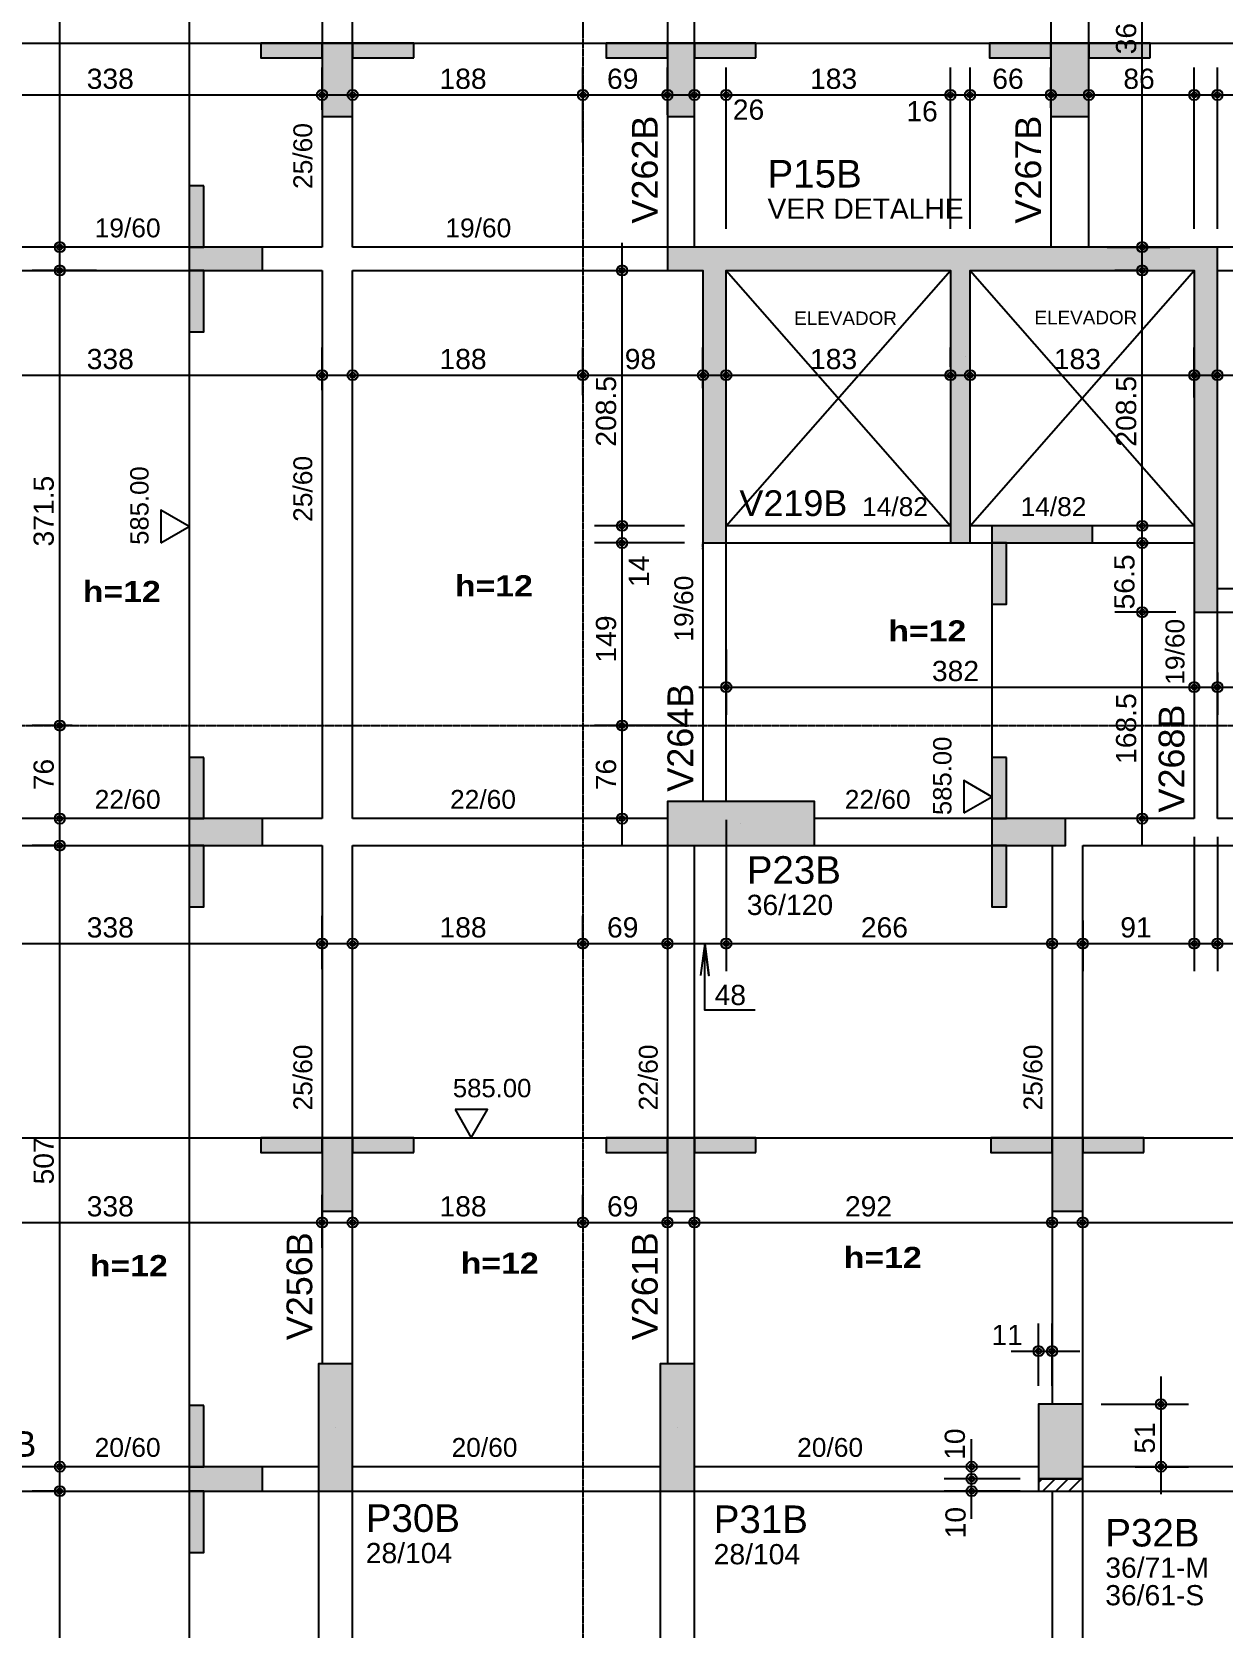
# Model space of a CAD drawing. Extents: x 0 to 13080, y 0 to 6750.
# Drawn here: x 4099 to 5071, y 1779 to 3082 of the extents above; entities that cross this region are included whole.
import ezdxf

# ---------------------------------------------------------------- set-up
doc = ezdxf.new("R2010")
doc.units = 0
doc.header["$MEASUREMENT"] = 0
for name, pattern in [('ESTILO_TQS_0002', [0.4, 0.1, -0.3]), ('ESTILO_TQS_0006', [0.30000000000000004, 0.2, -0.1]), ('ESTILO_TQS_0007', [2.1, 1.5, -0.2, 0.2, -0.2])]:
    doc.linetypes.add(name, pattern=pattern)
for name, color, linetype in [('MTH-212', 1, 'CONTINUOUS'), ('MTH-224', 4, 'CONTINUOUS'), ('MTH-230', 1, 'CONTINUOUS'), ('MTH-242', 1, 'CONTINUOUS'), ('MTH-COTAS7', 31, 'CONTINUOUS'), ('MTH-DIM-VIGA', 3, 'CONTINUOUS'), ('MTH-EIXO-214', 4, 'CONTINUOUS'), ('MTH-FACE-VIGA', 7, 'CONTINUOUS'), ('MTH-HACHURA-PILAR', 1, 'CONTINUOUS'), ('MTH-LINHA-SEÇÃO', 16, 'CONTINUOUS'), ('MTH-PILAR-MORRE', 5, 'CONTINUOUS'), ('MTH-PILAR-SEGUE', 5, 'CONTINUOUS'), ('MTH-SIMB_COTA', 3, 'CONTINUOUS'), ('MTH-SOMBRA21', 150, 'CONTINUOUS'), ('MTH-SOMBRA25', 253, 'CONTINUOUS'), ('MTH-TIT1-PILAR', 5, 'CONTINUOUS'), ('MTH-TIT1-VIGA', 5, 'CONTINUOUS'), ('MTH-TXT', 4, 'CONTINUOUS'), ('MTH-TXT-NEGRITO', 5, 'CONTINUOUS'), ('MTH-TXT-NOTAS', 3, 'CONTINUOUS'), ('MTH-VIGA-INVERTIDA', 7, 'ESTILO_TQS_0002')]:
    doc.layers.add(name, color=color, linetype=linetype)
doc.styles.add('TQS_ARIAL', font='arial.ttf')
doc.styles.add('TQS_ARIAL_BLACK', font='ariblk.ttf')

msp = doc.modelspace()

# ---------------------------------------------------------------- linework, layer by layer
at = {"layer": 'MTH-224', "linetype": 'Continuous'}
for points in [[(4204.239822, 2664.961622), (4227.187527, 2678.211127), (4204.239822, 2691.459314), (4204.239822, 2664.961622)], [(4859.680157, 2444.361084), (4882.627861999999, 2457.610589), (4859.680157, 2470.858775), (4859.680157, 2444.361084)], [(4444.344625, 2202.231185), (4457.594129999999, 2179.28348), (4470.842317000001, 2202.231185), (4444.344625, 2202.231185)]]:
    msp.add_lwpolyline(points, dxfattribs=at)
at = {"layer": 'MTH-230', "linetype": 'Continuous'}
for p, q in [((4665.782196, 2678.735472), (4848.782196, 2887.235538)), ((4665.782196, 2887.235538), (4848.782196, 2678.735472)), ((4864.782196, 2678.735472), (5047.782196, 2887.235542)), ((4864.782196, 2887.235542), (5047.782196, 2678.735472))]:
    msp.add_line(p, q, dxfattribs=at)
at = {"layer": 'MTH-242', "linetype": 'Continuous'}
for p, q in [((4861.016208, 2816.706408), (4861.016208, 2816.706408)), ((4677.782195000001, 2435.736807), (4677.782195000001, 2435.736807)), ((4677.782195000001, 2435.736773), (4677.782195000001, 2435.736773)), ((4346.782957, 1942.735539), (4346.782957, 1942.735539)), ((4346.782957, 1942.735505), (4346.782957, 1942.735505)), ((4625.782195000001, 1942.735535), (4625.782195000001, 1942.735535)), ((4625.782195000001, 1942.735501), (4625.782195000001, 1942.735501))]:
    msp.add_line(p, q, dxfattribs=at)
at = {"layer": 'MTH-COTAS7', "linetype": 'Continuous'}
for p, q in [((4121.721452000001, 2883.735535), (4121.721452000001, 3428.718237)), ((5005.377240999999, 2883.735535), (5005.377240999999, 3289.735537)), ((4335.782957, 3018.387871), (4335.782957, 3052.985535)), ((4360.782957, 3018.387871), (4360.782957, 3052.985535)), ((4548.782195000001, 2991.625866), (4548.782195000001, 3052.985535)), ((4548.782195000001, 2991.625866), (4548.782195000001, 3052.985535)), ((4617.782195000001, 3014.1586), (4617.782195000001, 3052.985535)), ((4639.782195000001, 2921.235535), (4639.782195000001, 3052.985535)), ((4665.782196, 2936.235535), (4665.782196, 3052.985535)), ((4665.782196, 2921.235535), (4665.782196, 3052.985535)), ((4848.782196, 2921.235535), (4848.782196, 3052.985535)), ((4848.782196, 2936.235535), (4848.782196, 3052.985535)), ((4864.782196, 2921.235535), (4864.782196, 3052.985535)), ((4864.782196, 2921.235535), (4864.782196, 3052.985535)), ((4930.782195000001, 3020.001225), (4930.782195000001, 3052.985535)), ((4961.782195000001, 3019.719888), (4961.782195000001, 3052.985535)), ((5047.782196, 2921.235535), (5047.782196, 3052.985535)), ((5047.782196, 2921.235535), (5047.782196, 3052.985535)), ((5066.782196, 2921.235535), (5066.782196, 3052.985535)), ((5066.782196, 2921.235535), (5066.782196, 3052.985535)), ((3975.281389, 3030.485535), (4358.282957, 3030.485535)), ((4338.282957, 3030.485535), (4571.282195000001, 3030.485535)), ((4526.282195000001, 3030.485535), (4640.282195000001, 3030.485535)), ((4617.282195000001, 3030.485535), (4688.282196, 3030.485535)), ((4643.282196, 3030.485535), (4871.282196, 3030.485535)), ((4826.282196, 3030.485535), (4887.282196, 3030.485535)), ((4842.282196, 3030.485535), (4953.282195000001, 3030.485535)), ((4939.282195000001, 3030.485535), (5070.282196, 3030.485535)), ((5025.282196, 3030.485535), (5089.282196, 3030.485535)), ((5044.282196, 3030.485535), (5303.782193999999, 3030.485535)), ((4151.782173, 2906.235535), (4099.221452000001, 2906.235535)), ((4121.721452000001, 2493.235503), (4121.721452000001, 2909.735535)), ((4580.776271, 2656.23551), (4580.776271, 2909.735535)), ((4976.782195000001, 2906.235535), (5027.877240999999, 2906.235535)), ((5005.377240999999, 2656.23551), (5005.377240999999, 2909.735542)), ((4151.782173, 2887.235535), (4099.221452000001, 2887.235535)), ((4594.091947, 2887.235535), (4603.276271, 2887.235535)), ((5004.430653, 2887.235542), (4982.877240999999, 2887.235542)), ((4335.782957, 2789.620366), (4335.782957, 2824.218029)), ((4548.782195000001, 2785.448924), (4548.782195000001, 2824.218029)), ((4646.782196, 2790.985539), (4646.782196, 2824.218029)), ((4665.782196, 2790.985541), (4665.782196, 2824.218029)), ((4848.782196, 2808.416207), (4848.782196, 2824.218029)), ((4864.782196, 2790.985543), (4864.782196, 2824.218029)), ((5047.782196, 2783.40985), (5047.782196, 2824.218029)), ((5066.782196, 2772.235535), (5066.782196, 2824.218029)), ((3975.281389, 2801.718029), (4358.282957, 2801.718029)), ((4338.282957, 2801.718029), (4571.282195000001, 2801.718029)), ((4526.282195000001, 2801.718029), (4669.282196, 2801.718029)), ((4643.282196, 2801.718029), (4871.282196, 2801.718029)), ((4842.282196, 2801.718029), (5070.282196, 2801.718029)), ((5044.282196, 2801.718029), (5303.782193999999, 2801.718029)), ((4580.776271, 2642.235544), (4580.776271, 2701.23551)), ((4580.776271, 2493.235503), (4580.776271, 2687.235544)), ((5005.377240999999, 2585.735535), (5005.377240999999, 2687.23551)), ((4631.782196, 2678.73551), (4558.276271, 2678.73551)), ((4631.782196, 2678.73551), (4558.276271, 2678.73551)), ((5012.100647, 2678.73551), (4982.877240999999, 2678.73551)), ((4631.782196, 2664.735544), (4558.276271, 2664.735544)), ((4631.782196, 2664.735544), (4558.276271, 2664.735544)), ((5019.524024, 2664.73551), (5027.877240999999, 2664.73551)), ((5005.377240999999, 2417.236807), (5005.377240999999, 2630.735535)), ((5032.782196, 2608.235535), (4982.877240999999, 2608.235535)), ((5032.782196, 2608.235535), (4982.877240999999, 2608.235535)), ((4665.782196, 2577.779702), (4665.782196, 2524.564483)), ((5066.782196, 2558.901923), (5066.782196, 2524.564483)), ((4643.282196, 2547.064483), (5070.282196, 2547.064483)), ((5044.282196, 2547.064483), (5545.782193999999, 2547.064483)), ((5047.782196, 2553.759841), (5047.782196, 2524.564483)), ((4121.721452000001, 2417.236807), (4121.721452000001, 2538.235503)), ((4580.776271, 2417.236807), (4580.776271, 2538.235503)), ((4131.861762, 2515.735503), (4099.221452000001, 2515.735503)), ((4131.861762, 2515.735503), (4099.221452000001, 2515.735503)), ((4631.782196, 2515.735503), (4558.276271, 2515.735503)), ((4631.782196, 2515.735503), (4558.276271, 2515.735503)), ((4128.843299, 2439.736807), (4099.221452000001, 2439.736807)), ((4121.721452000001, 1888.235538), (4121.721452000001, 2440.236807)), ((4602.782195000001, 2439.736807), (4558.276271, 2439.736807)), ((4665.782196, 2438.736807), (4665.782196, 2315.266426)), ((5032.782196, 2439.736807), (4982.877240999999, 2439.736807)), ((5047.782196, 2424.736807), (5047.782196, 2315.266426)), ((5047.782196, 2424.736807), (5047.782196, 2315.266426)), ((5066.782196, 2424.736807), (5066.782196, 2315.266426)), ((5066.782196, 2424.736807), (5066.782196, 2315.266426)), ((4119.513045000001, 2417.736807), (4099.221452000001, 2417.736807)), ((4617.782195000001, 2402.736807), (4617.782195000001, 2315.266426)), ((4665.782196, 2372.124709), (4665.782196, 2315.266426)), ((4335.782957, 2316.966434), (4335.782957, 2360.266426)), ((4360.782957, 2322.038879), (4360.782957, 2360.266426)), ((4548.782195000001, 2333.633039), (4548.782195000001, 2360.266426)), ((4548.782195000001, 2333.633039), (4548.782195000001, 2360.266426)), ((4931.782195000001, 2356.024542), (4931.782195000001, 2315.266426)), ((4956.782195000001, 2356.665234), (4956.782195000001, 2315.266426)), ((3975.281389, 2337.766426), (4358.282957, 2337.766426)), ((4338.282957, 2337.766426), (4571.282195000001, 2337.766426)), ((4526.282195000001, 2337.766426), (4640.282195000001, 2337.766426)), ((4595.282195000001, 2337.766426), (4688.282196, 2337.766426)), ((4643.282196, 2337.766426), (4954.282195000001, 2337.766426)), ((4934.282195000001, 2337.766426), (5070.282196, 2337.766426)), ((5025.282196, 2337.766426), (5089.282196, 2337.766426)), ((5044.282196, 2337.766426), (5409.782195000001, 2337.766426)), ((4617.782195000001, 2331.969717), (4617.782195000001, 2315.266426)), ((4335.782957, 2089.280196), (4335.782957, 2132.580188)), ((4360.782957, 2094.352642), (4360.782957, 2132.580188)), ((4548.782195000001, 2105.946802), (4548.782195000001, 2132.580188)), ((4548.782195000001, 2105.946802), (4548.782195000001, 2132.580188)), ((4639.782195000001, 2059.57016), (4639.782195000001, 2132.580188)), ((4956.782195000001, 2092.966583), (4956.782195000001, 2132.580188)), ((3975.281389, 2110.080188), (4358.282957, 2110.080188)), ((4338.282957, 2110.080188), (4571.282195000001, 2110.080188)), ((4526.282195000001, 2110.080188), (4640.282195000001, 2110.080188)), ((4617.282195000001, 2110.080188), (4954.282195000001, 2110.080188)), ((4617.782195000001, 2104.28348), (4617.782195000001, 2087.580188)), ((4931.782195000001, 2104.28348), (4931.782195000001, 2087.580188)), ((4934.282195000001, 2110.080188), (5409.782195000001, 2110.080188)), ((4920.782195000001, 1976.735537), (4920.782195000001, 2027.546615)), ((4931.782195000001, 1976.735537), (4931.782195000001, 2027.546615)), ((4898.282195000001, 2005.046615), (4954.282195000001, 2005.046615)), ((5020.633384000001, 1984.235537), (5020.633384000001, 1888.235538)), ((4971.782195000001, 1961.735537), (5043.133384000001, 1961.735537)), ((4866.111897, 1878.235537), (4866.111897, 1933.235538)), ((4866.111897, 1868.235537), (4866.111897, 1923.235537)), ((4135.9398, 1910.735538), (4099.221452000001, 1910.735538)), ((4121.721452000001, 1301.735539), (4121.721452000001, 1913.235538)), ((4879.006512, 1910.735538), (4843.611897, 1910.735538)), ((4999.664012, 1910.735538), (5043.133384000001, 1910.735538)), ((4124.079873, 1890.735538), (4099.221452000001, 1890.735538)), ((4905.782195000001, 1900.735537), (4843.611897, 1900.735537)), ((4905.782195000001, 1900.735537), (4843.611897, 1900.735537)), ((4905.782195000001, 1890.735537), (4843.611897, 1890.735537))]:
    msp.add_line(p, q, dxfattribs=at)
msp.add_lwpolyline([(4689.293106, 2283.360589), (4648.200034, 2283.360589), (4648.200034, 2337.766426), (4651.626346, 2311.740998), (4648.200034, 2337.766426), (4644.773721, 2311.740998)], dxfattribs=at)
at = {"layer": 'MTH-EIXO-214', "linetype": 'ESTILO_TQS_0007'}
for p, q in [((4548.782195000001, 6324.951479), (4548.782195000001, 517.214632)), ((673.3557450000001, 2515.735465), (8996.284341, 2515.735465))]:
    msp.add_line(p, q, dxfattribs=at)
at = {"layer": 'MTH-FACE-VIGA', "linetype": 'Continuous'}
for points in [[(4617.782195000001, 3332.235538), (4617.782195000001, 2906.235535)], [(4639.782195000001, 2906.235535), (4639.782195000001, 3332.235538)], [(4930.782195000001, 3267.235537), (4930.782195000001, 2906.235535)], [(4961.782195000001, 2906.235535), (4961.782195000001, 3267.235537)], [(4335.782957, 3175.735536), (4335.782957, 2906.235497)], [(4360.782957, 2906.235497), (4360.782957, 3175.735536)], [(4335.782957, 2906.235497), (3997.781389, 2906.235497)], [(4617.782195000001, 2906.235497), (4360.782957, 2906.235497)], [(5285.255326, 2906.235463), (5066.782196, 2906.235463)], [(3997.781389, 2887.235497), (4335.782957, 2887.235497)], [(4335.782957, 2887.235497), (4335.782957, 2439.73677)], [(4360.782957, 2887.235497), (4617.782195000001, 2887.235497)], [(4360.782957, 2439.73677), (4360.782957, 2887.235497)], [(5066.782196, 2887.235463), (5281.282193999999, 2887.235463)], [(4848.782196, 2678.735472), (4665.782196, 2678.735472)], [(5047.782196, 2678.735472), (4864.782196, 2678.735472)], [(4646.782196, 2664.735544), (4646.782196, 2453.736807)], [(4665.782193999999, 2664.735472), (4848.782196, 2664.735472)], [(4665.782196, 2453.736807), (4665.782196, 2664.735544)], [(4864.782196, 2664.735472), (5047.782196, 2664.735472)], [(5281.282193999999, 2627.235463), (5066.782196, 2627.235463)], [(5047.782196, 2608.235535), (5047.782196, 2439.73677)], [(5066.782196, 2608.235463), (5285.255326, 2608.235463)], [(5066.782196, 2439.73677), (5066.782196, 2608.235463)], [(4335.782957, 2439.73677), (3997.781389, 2439.73677)], [(4617.782195000001, 2439.73677), (4360.782957, 2439.73677)], [(4944.282195000001, 2439.73677), (4737.782195000001, 2439.73677)], [(5047.782196, 2439.73677), (4944.282195000001, 2439.73677)], [(5387.282195000001, 2439.73677), (5066.782196, 2439.73677)], [(3997.781389, 2417.73677), (4335.782957, 2417.73677)], [(4335.782957, 2417.73677), (4335.782957, 1994.735539)], [(4360.782957, 2417.73677), (4617.782195000001, 2417.73677)], [(4360.782957, 1994.735539), (4360.782957, 2417.73677)], [(4617.782195000001, 2417.73677), (4617.782195000001, 1994.73554)], [(4639.782195000001, 1994.73554), (4639.782195000001, 2417.736807)], [(4737.782195000001, 2417.73677), (4931.782195000001, 2417.73677)], [(4931.782195000001, 2417.73677), (4931.782195000001, 1961.735538)], [(4956.782195000001, 2417.73677), (5057.282196, 2417.73677)], [(4956.782195000001, 1961.735538), (4956.782195000001, 2417.73677)], [(5057.282196, 2417.73677), (5387.282195000001, 2417.73677)], [(4332.782957, 1910.735501), (4003.781389, 1910.735501)], [(4611.782195000001, 1910.735501), (4360.782957, 1910.735501)], [(4920.782195000001, 1910.735501), (4639.782195000001, 1910.735501)], [(5387.282195000001, 1910.735501), (4956.782195000001, 1910.735501)], [(4003.781389, 1890.735501), (4332.782957, 1890.735501)], [(4332.782957, 1890.735501), (4332.782957, 1324.235502)], [(4360.782957, 1324.235502), (4360.782957, 1890.735539)], [(4360.782957, 1890.735501), (4611.782195000001, 1890.735501)], [(4611.782195000001, 1890.735501), (4611.782195000001, 1324.235502)], [(4639.782195000001, 1324.235502), (4639.782195000001, 1890.73553)], [(4639.782195000001, 1890.735501), (4920.782195000001, 1890.735501)], [(4931.782195000001, 1890.735538), (4931.782195000001, 1324.235502)], [(4956.782195000001, 1324.235502), (4956.782195000001, 1890.735501)], [(4956.782195000001, 1890.735501), (5387.282195000001, 1890.735501)]]:
    msp.add_lwpolyline(points, dxfattribs=at)
at = {"layer": 'MTH-HACHURA-PILAR', "linetype": 'Continuous'}
for p, q in [((4920.782195000001, 1897.900706), (4923.617028000001, 1900.735538)), ((4924.22363, 1890.735538), (4934.22363, 1900.735538)), ((4934.830231, 1890.735538), (4944.830231, 1900.735538)), ((4945.436833, 1890.735538), (4955.436833, 1900.735538)), ((4956.043435, 1890.735538), (4956.782195000001, 1891.474299))]:
    msp.add_line(p, q, dxfattribs=at)
at = {"layer": 'MTH-LINHA-SEÇÃO', "linetype": 'Continuous'}
for p, q in [((4227.187527, 4933.718199), (4227.187527, 786.495418)), ((1085.927134, 3072.874177), (5387.282195000001, 3072.874177)), ((4882.627861999999, 2678.73551), (4882.627861999999, 2367.736807)), ((1225.282865, 2179.28348), (5387.282195000001, 2179.28348))]:
    msp.add_line(p, q, dxfattribs=at)
for points in [[(4335.782957, 3060.874177), (4335.782957, 3072.874177), (4285.782957, 3072.874177), (4285.782957, 3060.874177), (4335.782957, 3060.874177)], [(4360.782957, 3072.874177), (4335.782957, 3072.874177), (4335.782957, 3012.874177), (4360.782957, 3012.874177), (4360.782957, 3072.874177)], [(4410.782957, 3060.874177), (4410.782957, 3072.874177), (4360.782957, 3072.874177), (4360.782957, 3060.874177), (4410.782957, 3060.874177)], [(4617.782195000001, 3060.874177), (4617.782195000001, 3072.874177), (4567.782195000001, 3072.874177), (4567.782195000001, 3060.874177), (4617.782195000001, 3060.874177)], [(4639.782195000001, 3072.874177), (4617.782195000001, 3072.874177), (4617.782195000001, 3012.874177), (4639.782195000001, 3012.874177), (4639.782195000001, 3072.874177)], [(4689.782195000001, 3060.874177), (4689.782195000001, 3072.874177), (4639.782195000001, 3072.874177), (4639.782195000001, 3060.874177), (4689.782195000001, 3060.874177)], [(4930.782195000001, 3060.874177), (4930.782195000001, 3072.874177), (4880.782195000001, 3072.874177), (4880.782195000001, 3060.874177), (4930.782195000001, 3060.874177)], [(4961.782195000001, 3072.874177), (4930.782195000001, 3072.874177), (4930.782195000001, 3012.874177), (4961.782195000001, 3012.874177), (4961.782195000001, 3072.874177)], [(5011.782195000001, 3060.874177), (5011.782195000001, 3072.874177), (4961.782195000001, 3072.874177), (4961.782195000001, 3060.874177), (5011.782195000001, 3060.874177)], [(4239.187527, 2956.235535), (4227.187527, 2956.235535), (4227.187527, 2906.235535), (4239.187527, 2906.235535), (4239.187527, 2956.235535)], [(4227.187527, 2906.235535), (4227.187527, 2887.235535), (4287.187527, 2887.235535), (4287.187527, 2906.235535), (4227.187527, 2906.235535)], [(4239.187527, 2887.235535), (4227.187527, 2887.235535), (4227.187527, 2837.235535), (4239.187527, 2837.235535), (4239.187527, 2887.235535)], [(4882.627861999999, 2678.73551), (4882.627861999999, 2664.73551), (4964.627861999999, 2664.73551), (4964.627861999999, 2678.73551), (4882.627861999999, 2678.73551)], [(4894.627861999999, 2664.73551), (4882.627861999999, 2664.73551), (4882.627861999999, 2614.73551), (4894.627861999999, 2614.73551), (4894.627861999999, 2664.73551)], [(4239.187527, 2489.736807), (4227.187527, 2489.736807), (4227.187527, 2439.736807), (4239.187527, 2439.736807), (4239.187527, 2489.736807)], [(4894.627861999999, 2489.736807), (4882.627861999999, 2489.736807), (4882.627861999999, 2439.736807), (4894.627861999999, 2439.736807), (4894.627861999999, 2489.736807)], [(4227.187527, 2439.736807), (4227.187527, 2417.736807), (4287.187527, 2417.736807), (4287.187527, 2439.736807), (4227.187527, 2439.736807)], [(4882.627861999999, 2439.736807), (4882.627861999999, 2417.736807), (4942.627861999999, 2417.736807), (4942.627861999999, 2439.736807), (4882.627861999999, 2439.736807)], [(4239.187527, 2417.736807), (4227.187527, 2417.736807), (4227.187527, 2367.736807), (4239.187527, 2367.736807), (4239.187527, 2417.736807)], [(4894.627861999999, 2417.736807), (4882.627861999999, 2417.736807), (4882.627861999999, 2367.736807), (4894.627861999999, 2367.736807), (4894.627861999999, 2417.736807)], [(4335.782957, 2167.28348), (4335.782957, 2179.28348), (4285.782957, 2179.28348), (4285.782957, 2167.28348), (4335.782957, 2167.28348)], [(4360.782957, 2179.28348), (4335.782957, 2179.28348), (4335.782957, 2119.28348), (4360.782957, 2119.28348), (4360.782957, 2179.28348)], [(4410.782957, 2167.28348), (4410.782957, 2179.28348), (4360.782957, 2179.28348), (4360.782957, 2167.28348), (4410.782957, 2167.28348)], [(4617.782195000001, 2167.28348), (4617.782195000001, 2179.28348), (4567.782195000001, 2179.28348), (4567.782195000001, 2167.28348), (4617.782195000001, 2167.28348)], [(4639.782195000001, 2179.28348), (4617.782195000001, 2179.28348), (4617.782195000001, 2119.28348), (4639.782195000001, 2119.28348), (4639.782195000001, 2179.28348)], [(4689.782195000001, 2167.28348), (4689.782195000001, 2179.28348), (4639.782195000001, 2179.28348), (4639.782195000001, 2167.28348), (4689.782195000001, 2167.28348)], [(4931.782195000001, 2167.28348), (4931.782195000001, 2179.28348), (4881.782195000001, 2179.28348), (4881.782195000001, 2167.28348), (4931.782195000001, 2167.28348)], [(4956.782195000001, 2179.28348), (4931.782195000001, 2179.28348), (4931.782195000001, 2119.28348), (4956.782195000001, 2119.28348), (4956.782195000001, 2179.28348)], [(5006.782195000001, 2167.28348), (5006.782195000001, 2179.28348), (4956.782195000001, 2179.28348), (4956.782195000001, 2167.28348), (5006.782195000001, 2167.28348)], [(4239.187527, 1960.735538), (4227.187527, 1960.735538), (4227.187527, 1910.735538), (4239.187527, 1910.735538), (4239.187527, 1960.735538)], [(4227.187527, 1910.735538), (4227.187527, 1890.735538), (4287.187527, 1890.735538), (4287.187527, 1910.735538), (4227.187527, 1910.735538)], [(4239.187527, 1890.735538), (4227.187527, 1890.735538), (4227.187527, 1840.735538), (4239.187527, 1840.735538), (4239.187527, 1890.735538)]]:
    msp.add_lwpolyline(points, dxfattribs=at)
at = {"layer": 'MTH-PILAR-MORRE', "linetype": 'Continuous'}
msp.add_lwpolyline([(4956.782195000001, 1900.735538), (4920.782195000001, 1900.735538), (4920.782195000001, 1890.735538), (4956.782195000001, 1890.735538), (4956.782195000001, 1900.735538)], dxfattribs=at)
at = {"layer": 'MTH-PILAR-SEGUE', "linetype": 'Continuous'}
for points in [[(4646.782196, 2664.735544), (4665.782196, 2664.735544), (4665.782196, 2887.235538), (4848.782196, 2887.235538), (4848.782196, 2664.735544), (4864.782196, 2664.735544), (4864.782196, 2887.235542), (5047.782196, 2887.235542), (5047.782196, 2608.235535), (5066.782196, 2608.235535), (5066.782196, 2906.235535), (4617.782195000001, 2906.235535), (4617.782195000001, 2887.235535), (4646.782196, 2887.235535), (4646.782196, 2664.735544)], [(4737.782195000001, 2417.736807), (4737.782195000001, 2453.736807), (4617.782195000001, 2453.736807), (4617.782195000001, 2417.736807), (4737.782195000001, 2417.736807)], [(4332.782957, 1890.735539), (4360.782957, 1890.735539), (4360.782957, 1994.735539), (4332.782957, 1994.735539), (4332.782957, 1890.735539)], [(4611.782195000001, 1890.73553), (4639.782195000001, 1890.73553), (4639.782195000001, 1994.73554), (4611.782195000001, 1994.73554), (4611.782195000001, 1890.73553)], [(4920.782195000001, 1900.735538), (4956.782195000001, 1900.735538), (4956.782195000001, 1961.735538), (4920.782195000001, 1961.735538), (4920.782195000001, 1900.735538)]]:
    msp.add_lwpolyline(points, dxfattribs=at)
at = {"layer": 'MTH-SIMB_COTA', "linetype": 'Continuous'}
for centre, radius in [((4335.782957, 3030.485535), 4.200001), ((4335.782957, 3030.485535), 2.1), ((4360.782957, 3030.485535), 4.200001), ((4360.782957, 3030.485535), 2.1), ((4548.782195000001, 3030.485535), 4.200001), ((4548.782195000001, 3030.485535), 4.200001), ((4548.782195000001, 3030.485535), 2.1), ((4548.782195000001, 3030.485535), 2.1), ((4617.782195000001, 3030.485535), 4.200001), ((4617.782195000001, 3030.485535), 2.1), ((4639.782195000001, 3030.485535), 4.200001), ((4639.782195000001, 3030.485535), 2.1), ((4665.782196, 3030.485535), 4.200001), ((4665.782196, 3030.485535), 4.200001), ((4665.782196, 3030.485535), 2.1), ((4665.782196, 3030.485535), 2.1), ((4848.782196, 3030.485535), 4.200001), ((4848.782196, 3030.485535), 4.200001), ((4848.782196, 3030.485535), 2.1), ((4848.782196, 3030.485535), 2.1), ((4864.782196, 3030.485535), 4.200001), ((4864.782196, 3030.485535), 4.200001), ((4864.782196, 3030.485535), 2.1), ((4864.782196, 3030.485535), 2.1), ((4930.782195000001, 3030.485535), 4.200001), ((4930.782195000001, 3030.485535), 2.1), ((4961.782195000001, 3030.485535), 4.200001), ((4961.782195000001, 3030.485535), 2.1), ((5047.782196, 3030.485535), 4.200001), ((5047.782196, 3030.485535), 4.200001), ((5047.782196, 3030.485535), 2.1), ((5047.782196, 3030.485535), 2.1), ((5066.782196, 3030.485535), 4.200001), ((5066.782196, 3030.485535), 4.200001), ((5066.782196, 3030.485535), 2.1), ((5066.782196, 3030.485535), 2.1), ((4121.721452000001, 2906.235535), 4.200001), ((4121.721452000001, 2906.235535), 2.1), ((5005.377240999999, 2906.235535), 4.200001), ((5005.377240999999, 2906.235535), 2.1), ((4121.721452000001, 2887.235535), 4.200001), ((4121.721452000001, 2887.235535), 2.1), ((4580.776271, 2887.235535), 4.200001), ((4580.776271, 2887.235535), 2.1), ((5005.377240999999, 2887.235542), 4.200001), ((5005.377240999999, 2887.235542), 2.1), ((4335.782957, 2801.718029), 4.200001), ((4335.782957, 2801.718029), 2.1), ((4360.782957, 2801.718029), 4.200001), ((4360.782957, 2801.718029), 2.1), ((4548.782195000001, 2801.718029), 4.200001), ((4548.782195000001, 2801.718029), 4.200001), ((4548.782195000001, 2801.718029), 2.1), ((4548.782195000001, 2801.718029), 2.1), ((4646.782196, 2801.718029), 4.200001), ((4646.782196, 2801.718029), 2.1), ((4665.782196, 2801.718029), 4.200001), ((4665.782196, 2801.718029), 2.1), ((4848.782196, 2801.718029), 4.200001), ((4848.782196, 2801.718029), 2.1), ((4864.782196, 2801.718029), 4.200001), ((4864.782196, 2801.718029), 2.1), ((5047.782196, 2801.718029), 4.200001), ((5047.782196, 2801.718029), 2.1), ((5066.782196, 2801.718029), 4.200001), ((5066.782196, 2801.718029), 2.1), ((4580.776271, 2678.73551), 4.200001), ((4580.776271, 2678.73551), 4.200001), ((4580.776271, 2678.73551), 2.1), ((4580.776271, 2678.73551), 2.1), ((5005.377240999999, 2678.73551), 4.200001), ((5005.377240999999, 2678.73551), 2.1), ((4580.776271, 2664.735544), 4.200001), ((4580.776271, 2664.735544), 4.200001), ((4580.776271, 2664.735544), 2.1), ((4580.776271, 2664.735544), 2.1), ((5005.377240999999, 2664.73551), 4.200001), ((5005.377240999999, 2664.73551), 2.1), ((5005.377240999999, 2608.235535), 4.200001), ((5005.377240999999, 2608.235535), 4.200001), ((5005.377240999999, 2608.235535), 2.1), ((5005.377240999999, 2608.235535), 2.1), ((4665.782196, 2547.064483), 4.200001), ((4665.782196, 2547.064483), 2.1), ((5047.782196, 2547.064483), 4.200001), ((5047.782196, 2547.064483), 2.1), ((5066.782196, 2547.064483), 4.200001), ((5066.782196, 2547.064483), 2.1), ((4121.721452000001, 2515.735503), 4.200001), ((4121.721452000001, 2515.735503), 4.200001), ((4121.721452000001, 2515.735503), 2.1), ((4121.721452000001, 2515.735503), 2.1), ((4580.776271, 2515.735503), 4.200001), ((4580.776271, 2515.735503), 4.200001), ((4580.776271, 2515.735503), 2.1), ((4580.776271, 2515.735503), 2.1), ((4121.721452000001, 2439.736807), 4.200001), ((4121.721452000001, 2439.736807), 2.1), ((4580.776271, 2439.736807), 4.200001), ((4580.776271, 2439.736807), 2.1), ((5005.377240999999, 2439.736807), 4.200001), ((5005.377240999999, 2439.736807), 2.1), ((4121.721452000001, 2417.736807), 4.200001), ((4121.721452000001, 2417.736807), 2.1), ((4335.782957, 2337.766426), 4.200001), ((4335.782957, 2337.766426), 2.1), ((4360.782957, 2337.766426), 4.200001), ((4360.782957, 2337.766426), 2.1), ((4548.782195000001, 2337.766426), 4.200001), ((4548.782195000001, 2337.766426), 4.200001), ((4548.782195000001, 2337.766426), 2.1), ((4548.782195000001, 2337.766426), 2.1), ((4617.782195000001, 2337.766426), 4.200001), ((4617.782195000001, 2337.766426), 4.200001), ((4617.782195000001, 2337.766426), 2.1), ((4617.782195000001, 2337.766426), 2.1), ((4665.782196, 2337.766426), 4.200001), ((4665.782196, 2337.766426), 4.200001), ((4665.782196, 2337.766426), 2.1), ((4665.782196, 2337.766426), 2.1), ((4931.782195000001, 2337.766426), 4.200001), ((4931.782195000001, 2337.766426), 2.1), ((4956.782195000001, 2337.766426), 4.200001), ((4956.782195000001, 2337.766426), 2.1), ((5047.782196, 2337.766426), 4.200001), ((5047.782196, 2337.766426), 4.200001), ((5047.782196, 2337.766426), 2.1), ((5047.782196, 2337.766426), 2.1), ((5066.782196, 2337.766426), 4.200001), ((5066.782196, 2337.766426), 4.200001), ((5066.782196, 2337.766426), 2.1), ((5066.782196, 2337.766426), 2.1), ((4335.782957, 2110.080188), 4.200001), ((4335.782957, 2110.080188), 2.1), ((4360.782957, 2110.080188), 4.200001), ((4360.782957, 2110.080188), 2.1), ((4548.782195000001, 2110.080188), 4.200001), ((4548.782195000001, 2110.080188), 4.200001), ((4548.782195000001, 2110.080188), 2.1), ((4548.782195000001, 2110.080188), 2.1), ((4617.782195000001, 2110.080188), 4.200001), ((4617.782195000001, 2110.080188), 2.1), ((4639.782195000001, 2110.080188), 4.200001), ((4639.782195000001, 2110.080188), 2.1), ((4931.782195000001, 2110.080188), 4.200001), ((4931.782195000001, 2110.080188), 2.1), ((4956.782195000001, 2110.080188), 4.200001), ((4956.782195000001, 2110.080188), 2.1), ((4920.782195000001, 2005.046615), 4.200001), ((4920.782195000001, 2005.046615), 2.1), ((4931.782195000001, 2005.046615), 4.200001), ((4931.782195000001, 2005.046615), 2.1), ((5020.633384000001, 1961.735537), 4.200001), ((5020.633384000001, 1961.735537), 2.1), ((4121.721452000001, 1910.735538), 4.200001), ((4121.721452000001, 1910.735538), 2.1), ((4866.111897, 1910.735538), 4.200001), ((4866.111897, 1900.735537), 4.200001), ((4866.111897, 1900.735537), 4.200001), ((4866.111897, 1910.735538), 2.1), ((4866.111897, 1900.735537), 2.1), ((4866.111897, 1900.735537), 2.1), ((5020.633384000001, 1910.735538), 4.200001), ((5020.633384000001, 1910.735538), 2.1), ((4121.721452000001, 1890.735538), 4.200001), ((4121.721452000001, 1890.735538), 2.1), ((4866.111897, 1890.735537), 4.200001), ((4866.111897, 1890.735537), 2.1)]:
    msp.add_circle(centre, radius, dxfattribs=at)
at = {"layer": 'MTH-SOMBRA21', "linetype": 'Continuous'}
for points in [[(4335.782957, 3060.874177), (4335.782957, 3072.874177), (4285.782957, 3072.874177)], [(4335.782957, 3060.874177), (4285.782957, 3072.874177), (4285.782957, 3060.874177)], [(4360.782957, 3072.874177), (4335.782957, 3072.874177), (4335.782957, 3012.874177)], [(4360.782957, 3072.874177), (4335.782957, 3012.874177), (4360.782957, 3012.874177)], [(4410.782957, 3060.874177), (4410.782957, 3072.874177), (4360.782957, 3072.874177)], [(4410.782957, 3060.874177), (4360.782957, 3072.874177), (4360.782957, 3060.874177)], [(4360.782957, 3072.874177), (4360.782957, 3012.874177), (4360.782957, 3072.874177)], [(4617.782195000001, 3060.874177), (4617.782195000001, 3072.874177), (4567.782195000001, 3072.874177)], [(4617.782195000001, 3060.874177), (4567.782195000001, 3072.874177), (4567.782195000001, 3060.874177)], [(4639.782195000001, 3072.874177), (4617.782195000001, 3072.874177), (4617.782195000001, 3012.874177)], [(4639.782195000001, 3072.874177), (4617.782195000001, 3012.874177), (4639.782195000001, 3012.874177)], [(4689.782195000001, 3060.874177), (4689.782195000001, 3072.874177), (4639.782195000001, 3072.874177)], [(4689.782195000001, 3060.874177), (4639.782195000001, 3072.874177), (4639.782195000001, 3060.874177)], [(4639.782195000001, 3072.874177), (4639.782195000001, 3012.874177), (4639.782195000001, 3072.874177)], [(4930.782195000001, 3060.874177), (4930.782195000001, 3072.874177), (4880.782195000001, 3072.874177)], [(4930.782195000001, 3060.874177), (4880.782195000001, 3072.874177), (4880.782195000001, 3060.874177)], [(4961.782195000001, 3072.874177), (4930.782195000001, 3072.874177), (4930.782195000001, 3012.874177)], [(4961.782195000001, 3072.874177), (4930.782195000001, 3012.874177), (4961.782195000001, 3012.874177)], [(5011.782195000001, 3060.874177), (5011.782195000001, 3072.874177), (4961.782195000001, 3072.874177)], [(5011.782195000001, 3060.874177), (4961.782195000001, 3072.874177), (4961.782195000001, 3060.874177)], [(4961.782195000001, 3072.874177), (4961.782195000001, 3012.874177), (4961.782195000001, 3072.874177)], [(4335.782957, 3060.874177), (4285.782957, 3060.874177), (4335.782957, 3060.874177)], [(4410.782957, 3060.874177), (4360.782957, 3060.874177), (4410.782957, 3060.874177)], [(4617.782195000001, 3060.874177), (4567.782195000001, 3060.874177), (4617.782195000001, 3060.874177)], [(4689.782195000001, 3060.874177), (4639.782195000001, 3060.874177), (4689.782195000001, 3060.874177)], [(4930.782195000001, 3060.874177), (4880.782195000001, 3060.874177), (4930.782195000001, 3060.874177)], [(5011.782195000001, 3060.874177), (4961.782195000001, 3060.874177), (5011.782195000001, 3060.874177)], [(4239.187527, 2956.235535), (4227.187527, 2956.235535), (4227.187527, 2906.235535)], [(4239.187527, 2956.235535), (4227.187527, 2906.235535), (4239.187527, 2906.235535)], [(4239.187527, 2956.235535), (4239.187527, 2906.235535), (4239.187527, 2956.235535)], [(4227.187527, 2906.235535), (4227.187527, 2887.235535), (4287.187527, 2887.235535)], [(4227.187527, 2906.235535), (4287.187527, 2887.235535), (4287.187527, 2906.235535)], [(4227.187527, 2906.235535), (4287.187527, 2906.235535), (4227.187527, 2906.235535)], [(4239.187527, 2887.235535), (4227.187527, 2887.235535), (4227.187527, 2837.235535)], [(4239.187527, 2887.235535), (4227.187527, 2837.235535), (4239.187527, 2837.235535)], [(4239.187527, 2887.235535), (4239.187527, 2837.235535), (4239.187527, 2887.235535)], [(4882.627861999999, 2678.73551), (4882.627861999999, 2664.73551), (4964.627861999999, 2664.73551)], [(4882.627861999999, 2678.73551), (4964.627861999999, 2664.73551), (4964.627861999999, 2678.73551)], [(4882.627861999999, 2678.73551), (4964.627861999999, 2678.73551), (4882.627861999999, 2678.73551)], [(4894.627861999999, 2664.73551), (4882.627861999999, 2664.73551), (4882.627861999999, 2614.73551)], [(4894.627861999999, 2664.73551), (4882.627861999999, 2614.73551), (4894.627861999999, 2614.73551)], [(4894.627861999999, 2664.73551), (4894.627861999999, 2614.73551), (4894.627861999999, 2664.73551)], [(4239.187527, 2489.736807), (4227.187527, 2489.736807), (4227.187527, 2439.736807)], [(4239.187527, 2489.736807), (4227.187527, 2439.736807), (4239.187527, 2439.736807)], [(4239.187527, 2489.736807), (4239.187527, 2439.736807), (4239.187527, 2489.736807)], [(4894.627861999999, 2489.736807), (4882.627861999999, 2489.736807), (4882.627861999999, 2439.736807)], [(4894.627861999999, 2489.736807), (4882.627861999999, 2439.736807), (4894.627861999999, 2439.736807)], [(4894.627861999999, 2489.736807), (4894.627861999999, 2439.736807), (4894.627861999999, 2489.736807)], [(4227.187527, 2439.736807), (4227.187527, 2417.736807), (4287.187527, 2417.736807)], [(4227.187527, 2439.736807), (4287.187527, 2417.736807), (4287.187527, 2439.736807)], [(4227.187527, 2439.736807), (4287.187527, 2439.736807), (4227.187527, 2439.736807)], [(4882.627861999999, 2439.736807), (4882.627861999999, 2417.736807), (4942.627861999999, 2417.736807)], [(4882.627861999999, 2439.736807), (4942.627861999999, 2417.736807), (4942.627861999999, 2439.736807)], [(4882.627861999999, 2439.736807), (4942.627861999999, 2439.736807), (4882.627861999999, 2439.736807)], [(4239.187527, 2417.736807), (4227.187527, 2417.736807), (4227.187527, 2367.736807)], [(4239.187527, 2417.736807), (4227.187527, 2367.736807), (4239.187527, 2367.736807)], [(4239.187527, 2417.736807), (4239.187527, 2367.736807), (4239.187527, 2417.736807)], [(4894.627861999999, 2417.736807), (4882.627861999999, 2417.736807), (4882.627861999999, 2367.736807)], [(4894.627861999999, 2417.736807), (4882.627861999999, 2367.736807), (4894.627861999999, 2367.736807)], [(4894.627861999999, 2417.736807), (4894.627861999999, 2367.736807), (4894.627861999999, 2417.736807)], [(4335.782957, 2167.28348), (4335.782957, 2179.28348), (4285.782957, 2179.28348)], [(4335.782957, 2167.28348), (4285.782957, 2179.28348), (4285.782957, 2167.28348)], [(4360.782957, 2179.28348), (4335.782957, 2179.28348), (4335.782957, 2119.28348)], [(4360.782957, 2179.28348), (4335.782957, 2119.28348), (4360.782957, 2119.28348)], [(4410.782957, 2167.28348), (4410.782957, 2179.28348), (4360.782957, 2179.28348)], [(4410.782957, 2167.28348), (4360.782957, 2179.28348), (4360.782957, 2167.28348)], [(4360.782957, 2179.28348), (4360.782957, 2119.28348), (4360.782957, 2179.28348)], [(4617.782195000001, 2167.28348), (4617.782195000001, 2179.28348), (4567.782195000001, 2179.28348)], [(4617.782195000001, 2167.28348), (4567.782195000001, 2179.28348), (4567.782195000001, 2167.28348)], [(4639.782195000001, 2179.28348), (4617.782195000001, 2179.28348), (4617.782195000001, 2119.28348)], [(4639.782195000001, 2179.28348), (4617.782195000001, 2119.28348), (4639.782195000001, 2119.28348)], [(4689.782195000001, 2167.28348), (4689.782195000001, 2179.28348), (4639.782195000001, 2179.28348)], [(4689.782195000001, 2167.28348), (4639.782195000001, 2179.28348), (4639.782195000001, 2167.28348)], [(4639.782195000001, 2179.28348), (4639.782195000001, 2119.28348), (4639.782195000001, 2179.28348)], [(4931.782195000001, 2167.28348), (4931.782195000001, 2179.28348), (4881.782195000001, 2179.28348)], [(4931.782195000001, 2167.28348), (4881.782195000001, 2179.28348), (4881.782195000001, 2167.28348)], [(4956.782195000001, 2179.28348), (4931.782195000001, 2179.28348), (4931.782195000001, 2119.28348)], [(4956.782195000001, 2179.28348), (4931.782195000001, 2119.28348), (4956.782195000001, 2119.28348)], [(5006.782195000001, 2167.28348), (5006.782195000001, 2179.28348), (4956.782195000001, 2179.28348)], [(5006.782195000001, 2167.28348), (4956.782195000001, 2179.28348), (4956.782195000001, 2167.28348)], [(4956.782195000001, 2179.28348), (4956.782195000001, 2119.28348), (4956.782195000001, 2179.28348)], [(4335.782957, 2167.28348), (4285.782957, 2167.28348), (4335.782957, 2167.28348)], [(4410.782957, 2167.28348), (4360.782957, 2167.28348), (4410.782957, 2167.28348)], [(4617.782195000001, 2167.28348), (4567.782195000001, 2167.28348), (4617.782195000001, 2167.28348)], [(4689.782195000001, 2167.28348), (4639.782195000001, 2167.28348), (4689.782195000001, 2167.28348)], [(4931.782195000001, 2167.28348), (4881.782195000001, 2167.28348), (4931.782195000001, 2167.28348)], [(5006.782195000001, 2167.28348), (4956.782195000001, 2167.28348), (5006.782195000001, 2167.28348)], [(4239.187527, 1960.735538), (4227.187527, 1960.735538), (4227.187527, 1910.735538)], [(4239.187527, 1960.735538), (4227.187527, 1910.735538), (4239.187527, 1910.735538)], [(4239.187527, 1960.735538), (4239.187527, 1910.735538), (4239.187527, 1960.735538)], [(4227.187527, 1910.735538), (4227.187527, 1890.735538), (4287.187527, 1890.735538)], [(4227.187527, 1910.735538), (4287.187527, 1890.735538), (4287.187527, 1910.735538)], [(4227.187527, 1910.735538), (4287.187527, 1910.735538), (4227.187527, 1910.735538)], [(4239.187527, 1890.735538), (4227.187527, 1890.735538), (4227.187527, 1840.735538)], [(4239.187527, 1890.735538), (4227.187527, 1840.735538), (4239.187527, 1840.735538)], [(4239.187527, 1890.735538), (4239.187527, 1840.735538), (4239.187527, 1890.735538)]]:
    msp.add_solid(points, dxfattribs=at)
at = {"layer": 'MTH-SOMBRA25', "linetype": 'Continuous'}
for points in [[(5066.782196, 2906.235535), (4617.782195000001, 2906.235535), (4646.782196, 2887.235535)], [(4646.782196, 2887.235535), (4617.782195000001, 2906.235535), (4617.782195000001, 2887.235535)], [(5066.782196, 2906.235535), (4646.782196, 2887.235535), (4665.782196, 2887.235538)], [(5066.782196, 2906.235535), (4665.782196, 2887.235538), (4848.782196, 2887.235538)], [(5066.782196, 2906.235535), (4848.782196, 2887.235538), (4864.782196, 2887.235542)], [(5066.782196, 2906.235535), (4864.782196, 2887.235542), (5047.782196, 2887.235542)], [(5066.782196, 2906.235535), (5047.782196, 2887.235542), (5066.782196, 2608.235535)], [(4665.782196, 2887.235538), (4646.782196, 2887.235535), (4646.782196, 2664.735544)], [(4665.782196, 2887.235538), (4646.782196, 2664.735544), (4665.782196, 2664.735544)], [(4864.782196, 2887.235542), (4848.782196, 2887.235538), (4848.782196, 2664.735544)], [(4864.782196, 2887.235542), (4848.782196, 2664.735544), (4864.782196, 2664.735544)], [(5066.782196, 2608.235535), (5047.782196, 2887.235542), (5047.782196, 2608.235535)], [(4737.782195000001, 2417.736807), (4737.782195000001, 2453.736807), (4617.782195000001, 2453.736807)], [(4737.782195000001, 2417.736807), (4617.782195000001, 2453.736807), (4617.782195000001, 2417.736807)], [(4737.782195000001, 2417.736807), (4617.782195000001, 2417.736807), (4737.782195000001, 2417.736807)], [(4332.782957, 1890.735539), (4360.782957, 1890.735539), (4360.782957, 1994.735539)], [(4332.782957, 1890.735539), (4360.782957, 1994.735539), (4332.782957, 1994.735539)], [(4332.782957, 1890.735539), (4332.782957, 1994.735539), (4332.782957, 1890.735539)], [(4611.782195000001, 1890.73553), (4639.782195000001, 1890.73553), (4639.782195000001, 1994.73554)], [(4611.782195000001, 1890.73553), (4639.782195000001, 1994.73554), (4611.782195000001, 1994.73554)], [(4611.782195000001, 1890.73553), (4611.782195000001, 1994.73554), (4611.782195000001, 1890.73553)], [(4920.782195000001, 1900.735538), (4956.782195000001, 1900.735538), (4956.782195000001, 1961.735538)], [(4920.782195000001, 1900.735538), (4956.782195000001, 1961.735538), (4920.782195000001, 1961.735538)], [(4920.782195000001, 1900.735538), (4920.782195000001, 1961.735538), (4920.782195000001, 1900.735538)]]:
    msp.add_solid(points, dxfattribs=at)
at = {"layer": 'MTH-VIGA-INVERTIDA', "linetype": 'ESTILO_TQS_0006'}
msp.add_line((4646.782196, 2659.73551), (4646.782196, 2664.73551), dxfattribs=at)

# ---------------------------------------------------------------- texts
at = {"layer": 'MTH-212', "linetype": 'Continuous', "style": 'TQS_ARIAL'}
for s, p in [('VER DETALHE', (4699.471258, 2929.4069)), ('36/120', (4682.513183, 2361.075034)), ('28/104', (4371.515665999999, 1831.972342)), ('28/104', (4655.558779, 1831.050972)), ('36/71-M', (4975.210453, 1820.074072)), ('36/61-S', (4975.210453, 1797.574072))]:
    msp.add_text(s, height=16.5, dxfattribs=at).set_placement(p)
at = {"layer": 'MTH-COTAS7', "linetype": 'Continuous', "style": 'TQS_ARIAL'}
for s, p in [('361', (5000.427240999999, 3063.635536)), ('208.5', (4575.826271, 2743.385522)), ('208.5', (5000.427240999999, 2743.385526)), ('371.5', (4116.771452, 2661.885519)), ('14', (4602.734007999999, 2628.798191)), ('56.5', (4999.039293, 2610.499952)), ('149', (4575.826271, 2567.135523)), ('168.5', (5000.427240999999, 2484.386171)), ('76', (4116.771452, 2462.886155)), ('76', (4575.826271, 2462.886155)), ('507', (4116.771452, 2141.136173)), ('51', (5015.683384, 1921.385538)), ('10', (4860.606381000001, 1916.289473)), ('10', (4861.161897, 1852.235543))]:
    msp.add_text(s, height=16.5, rotation=90, dxfattribs=at).set_placement(p)
for s, p in [('338', (4143.682172999999, 3035.435535)), ('188', (4431.682576, 3035.435535)), ('69', (4568.432195, 3035.435535)), ('183', (4734.182196, 3035.435535)), ('66', (4882.932196, 3035.435535)), ('86', (4989.932196, 3035.435535)), ('26', (4671.161666, 3010.239106)), ('16', (4812.806245000001, 3008.933083)), ('338', (4143.682172999999, 2806.668029)), ('188', (4431.682576, 2806.668029)), ('98', (4582.932196, 2806.668029)), ('183', (4734.182196, 2806.668029)), ('183', (4933.182196, 2806.668029)), ('382', (4833.682196, 2552.014483)), ('338', (4143.682172999999, 2342.716426)), ('188', (4431.682576, 2342.716426)), ('69', (4568.432195, 2342.716426)), ('266', (4775.682196, 2342.716426)), ('91', (4987.432196, 2342.716426)), ('48', (4656.263816, 2287.559526)), ('338', (4143.682172999999, 2115.030188)), ('188', (4431.682576, 2115.030188)), ('69', (4568.432195, 2115.030188)), ('292', (4762.682195, 2115.030188)), ('11', (4882.282201, 2009.996615))]:
    msp.add_text(s, height=16.5, dxfattribs=at).set_placement(p)
at = {"layer": 'MTH-DIM-VIGA', "linetype": 'Continuous', "style": 'TQS_ARIAL'}
for s, rotation, p in [('25/60', 90, (4327.782957, 2953.706634)), ('19/60', 360, (4150.187527, 2914.235497)), ('19/60', 360, (4436.449192, 2914.235497)), ('25/60', 90, (4327.782957, 2681.990512)), ('19/60', 90, (4638.782196, 2584.234579)), ('19/60', 90, (5039.782196, 2548.98677)), ('25/60', 90, (4327.782957, 2201.489272)), ('22/60', 90, (4609.782195000001, 2201.489272)), ('25/60', 90, (4923.782195000001, 2201.489272))]:
    msp.add_text(s, height=15.4, rotation=rotation, dxfattribs=at).set_placement(p)
for s, height, p in [('14/82', 15.375, (4776.686307, 2686.735472)), ('14/82', 15.375, (4906.040851, 2686.735472)), ('22/60', 15.4, (4150.187527, 2447.73677)), ('22/60', 15.4, (4440.290008, 2447.73677)), ('22/60', 15.375, (4762.542484000001, 2447.73677)), ('20/60', 15.4, (4150.187527, 1918.735501)), ('20/60', 15.4, (4441.514814, 1918.735501)), ('20/60', 15.4, (4723.655845, 1918.735501))]:
    msp.add_text(s, height=height, dxfattribs=at).set_placement(p)
at = {"layer": 'MTH-TIT1-PILAR', "linetype": 'Continuous', "style": 'TQS_ARIAL'}
for s, p in [('P15B', (4699.471258, 2954.9069)), ('P23B', (4682.513183, 2386.575034)), ('P30B', (4371.515665999999, 1857.472342)), ('P31B', (4655.558779, 1856.550972)), ('P32B', (4975.210453, 1845.574072))]:
    msp.add_text(s, height=22.5, dxfattribs=at).set_placement(p)
at = {"layer": 'MTH-TIT1-VIGA', "linetype": 'Continuous', "style": 'TQS_ARIAL'}
for s, p in [('V262B', (4609.782195000001, 2925.485535)), ('V267B', (4922.782195000001, 2925.485535)), ('V264B', (4638.782196, 2461.736807)), ('V268B', (5039.782196, 2444.736807)), ('V256B', (4327.782957, 2013.985539)), ('V261B', (4609.782195000001, 2013.98554))]:
    msp.add_text(s, height=21, rotation=90, dxfattribs=at).set_placement(p)
for s, p in [('V219B', (4676.532196, 2686.735472)), ('V229B', (4014.531389, 1918.735501))]:
    msp.add_text(s, height=21, dxfattribs=at).set_placement(p)
at = {"layer": 'MTH-TXT', "linetype": 'Continuous', "style": 'TQS_ARIAL'}
for p in [(4194.187527, 2663.211127), (4849.627861999999, 2442.610589)]:
    msp.add_text('585.00', height=15, rotation=90, dxfattribs=at).set_placement(p)
msp.add_text('585.00', height=15, dxfattribs=at).set_placement((4442.594129999999, 2212.28348))
at = {"layer": 'MTH-TXT-NEGRITO', "linetype": 'Continuous', "style": 'TQS_ARIAL_BLACK'}
for p in [(4140.509466, 2616.499266), (4444.265243, 2621.169046), (4798.059765, 2584.325145), (4449.037293, 2068.24427), (4761.729583, 2072.917313), (4146.232081, 2066.212891)]:
    msp.add_text('h=12', height=17.25, dxfattribs=at).set_placement(p)
at = {"layer": 'MTH-TXT-NOTAS', "linetype": 'Continuous', "style": 'TQS_ARIAL'}
for p in [(4721.191801, 2842.703381), (4917.40495, 2843.222562)]:
    msp.add_text('ELEVADOR', height=11.025, dxfattribs=at).set_placement(p)

doc.saveas('drawing.dxf')
